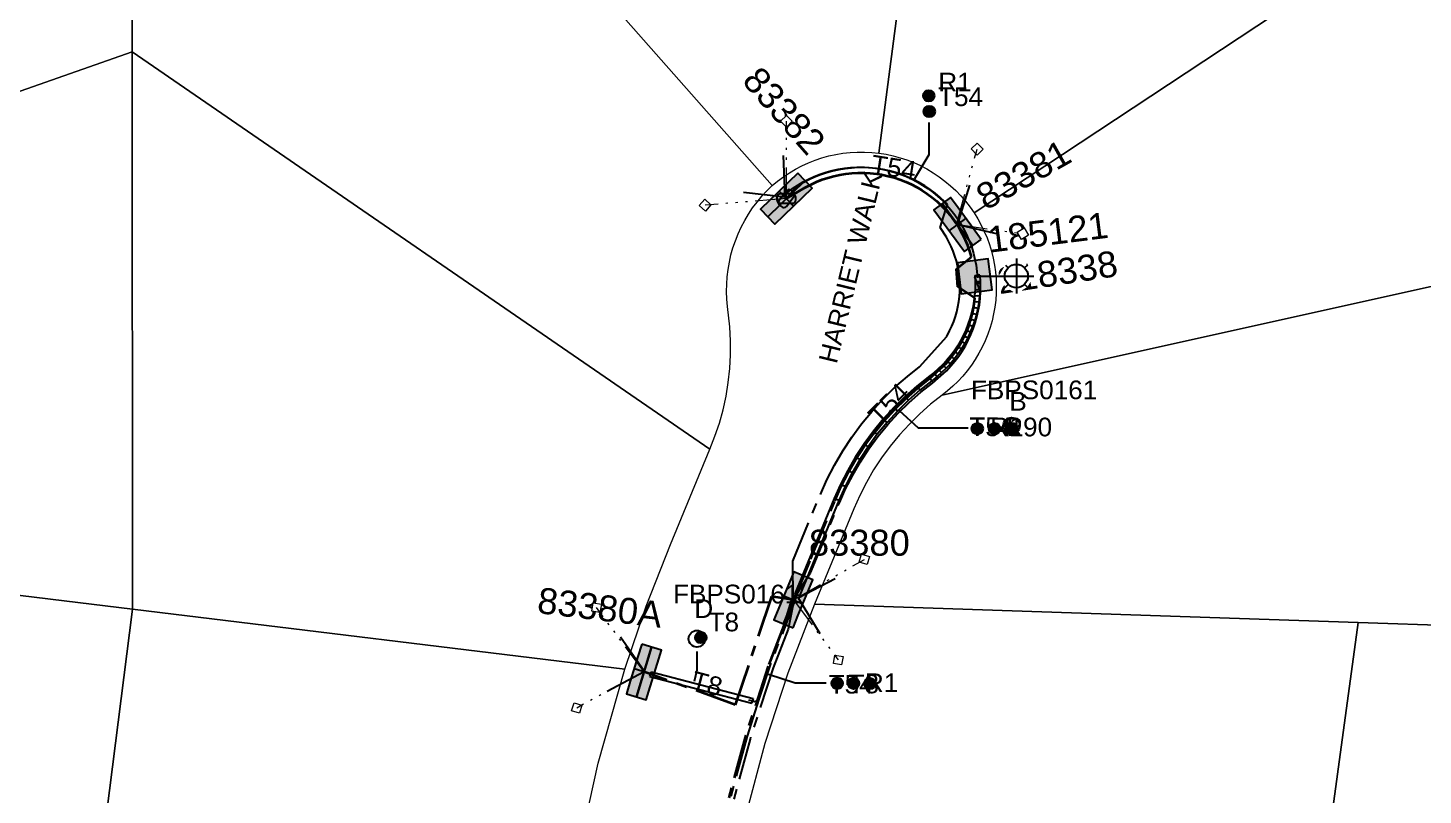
# Model space of a CAD drawing. Header units: metres. Extents: x 244561 to 254068, y 6159332 to 6162744.
# Drawn here: x 251810.7 to 251945, y 6161724.8 to 6161798.6 of the extents above; entities that cross this region are included whole.
import ezdxf
from ezdxf.enums import TextEntityAlignment as Align

# ---------------------------------------------------------------- set-up
doc = ezdxf.new("R2010")
doc.units = ezdxf.units.M
doc.linetypes.add('Cable Exist UG', pattern=[7, 4, -1, 1, -1])
doc.linetypes.add('PHANTOMX2', pattern=[6.6, 3, -0.75, 0.2, -0.75, 0.2, -0.75, 0.2, -0.75])
doc.layers.get('0').update_dxf_attribs({"color": 6})
for name, color, linetype, lineweight in [('_User_LV_Exist', 5, 'Continuous', 35), ('Cadastre Developer_SP_NEW', 92, 'Continuous', 15), ('Cadastre Land Parcels_SP_EXT', 118, 'Continuous', 15), ('Cadastre Roads_SP_EXT', 218, 'Continuous', 15), ('Mains_LV_EXT', 163, 'Continuous', 25), ('Mains_SL_EXT', 131, 'Continuous', 25), ('Services_SP_EXT', 42, 'PHANTOMX2', 20)]:
    doc.layers.add(name, color=color, linetype=linetype, lineweight=lineweight)
for name, color, linetype in [('Duct_SP_EXT', 30, 'Continuous'), ('Equip_SL_EXT', 7, 'Continuous'), ('Equip_SP_SL_EXT', 7, 'Continuous'), ('SupportsUG_SP_LV_EXT', 7, 'Continuous'), ('SupportsUG_SP_LV_SL_EXT', 7, 'Continuous'), ('Trench_SP_EXT', 7, 'Continuous')]:
    doc.layers.add(name, color=color, linetype=linetype)
doc.styles.add('COLUMN_LABEL', font='arial.ttf', dxfattribs={"height": 2})
doc.styles.add('iecARIAL', font='arial.ttf', dxfattribs={"height": 2})
doc.styles.add('POLE_LABEL', font='arial.ttf', dxfattribs={"height": 2})
doc.styles.add('SL_LABEL', font='arial.ttf', dxfattribs={"height": 2})
doc.styles.get("Standard").update_dxf_attribs({"font": 'arial.ttf'})

# ---------------------------------------------------------------- blocks, each defined once
blk = doc.blocks.new('COLUMN_EXT')
blk.add_hatch(color=256).paths.add_polyline_path([(1.5, -1.5), (1.5, 1.5), (-1.5, 1.5), (-1.5, -1.5)])
blk.add_lwpolyline([(1.5, 1.5), (-1.5, 1.5), (-1.5, -1.5), (1.5, -1.5)], close=True)
at = {"flags": 9}
for tag, p in [('STREETNAME', (-1.81, 1.6)), ('LOCATION', (-1.81, 1.4)), ('SUBURB', (-1.81, 1.8)), ('NOTES', (-1.81, 2)), ('COLUMN_TYPE', (-1.81, 0.4)), ('OWNED_BY', (-1.81, 0.6)), ('LEGEND', (-1.81, 1.2)), ('USAGE', (-1.81, 1)), ('STATE', (-1.81, 0.8))]:
    blk.add_attdef(tag, text='', height=0.2, rotation=180, dxfattribs=at).set_placement(p, align=Align.MIDDLE_LEFT)
at = {"flags": 1}
blk.add_attdef('Z', (-1.81, 2.35), '', height=0.2, rotation=180, dxfattribs=at)
at = {"flags": 9}
for tag, style, p in [('STRUCTURE_PLANT_NUMBER', 'POLE_LABEL', (-1.81, -0.03)), ('STREET_CODE', 'COLUMN_LABEL', (-1.81, 0.2))]:
    blk.add_attdef(tag, text='', height=0.2, rotation=180, dxfattribs=dict(at, style=style)).set_placement(p, align=Align.MIDDLE_LEFT)
at = {"style": 'COLUMN_LABEL', "width": 0.9, "flags": 8}
blk.add_attdef('ASSET_NUM', text='', height=2, rotation=270, dxfattribs=at).set_placement((2, -4), align=Align.MIDDLE_LEFT)
blk = doc.blocks.new('PILLAR_EXT')
blk.add_hatch(color=256).paths.add_polyline_path([(-2.5, 1), (-2.5, -1), (2.5, -1), (2.5, 1)])
for p, q in [((-2.5, 0), (2.5, 0)), ((0, 1), (0, -1))]:
    blk.add_line(p, q)
at = {"ltscale": 10}
blk.add_line((2.5, 0), (-2.5, 0), dxfattribs=at)
blk.add_lwpolyline([(-2.5, -1), (-1.25, -1), (1.25, -1), (2.5, -1), (2.5, 1), (-2.5, 1)], close=True)
at = {"width": 0.9, "flags": 8}
blk.add_attdef('ASSET_NUM', text='', height=2, rotation=90, dxfattribs=at).set_placement((-2, 4), align=Align.MIDDLE_LEFT)
for tag, p, flags in [('OWNED_BY', (0, -0.2), 9), ('STATE', (0, -0.4), 9), ('SUPPORT_TYPE', (0, -0.6), 9), ('USAGE', (0, -0.8), 9), ('LEGEND', (0, -1), 9), ('LOCATION', (0, -1.2), 9), ('NOTES', (0, -1.4), 9), ('STREETNAME', (0, -1.8), 9), ('SUBURB', (0, -2), 1), ('PARENT', (0, -1.6), 9)]:
    blk.add_attdef(tag, p, '', height=0.2, dxfattribs=dict(flags=flags))
blk = doc.blocks.new('DUCT_EXT')
blk.add_circle((0, 0.8), 0.8)
at = {"flags": 1}
blk.add_attdef('Z', (0, 0), '', height=0.2, dxfattribs=at)
at = {"flags": 9}
for tag, p in [('DUCT_CODE', (0, 0)), ('XSECT_TYPE', (0, -0.2)), ('STATE', (0, -0.6)), ('FB_REFERENCE', (0, -0.4)), ('NOTES', (0, -0.8))]:
    blk.add_attdef(tag, text='', height=0.2, dxfattribs=at).set_placement(p, align=Align.MIDDLE_LEFT)
blk = doc.blocks.new('SL_LANTERN_EXT')
at = {"flags": 9}
for tag, p in [('LRATECODE', (-7.4, 0)), ('LOUTREACHVOCAB', (-7.2, 0)), ('LOUTREACH', (-7, 0)), ('LANTNUMBER', (-6.6, 0)), ('LNEW', (-6.4, 0)), ('LMASTVOCAB', (-6.2, 0)), ('LMAST', (-6, 0)), ('LLAMPVOCAB', (-5.8, 0)), ('LLAMP', (-5.6, 0)), ('LEXIST', (-5.4, 0)), ('LCHARGE3PERCENT', (-5.2, 0)), ('LCHARGE3', (-5, 0)), ('LCHARGE2PERCENT', (-4.8, 0)), ('LCHARGE2', (-4.6, 0)), ('LCHARGE1PERCENT', (-4.4, 0)), ('LCHARGE1', (-4.2, 0)), ('LCATEGORY', (-4, 0)), ('LBRACKETVOCAB', (-3.8, 0)), ('LBRACKET', (-3.6, 0)), ('LKINGHEIGHT', (-3.4, 0)), ('CREPLACE', (-3.2, 0)), ('CREMOVE', (-3, 0)), ('CNUMBER', (-2.8, 0)), ('CNEW', (-2.6, 0)), ('CEXIST', (-2.4, 0)), ('USAGE', (-2.2, 0)), ('STATE', (-2, 0)), ('OWNED_BY', (-1.8, 0)), ('ORIENTATION', (-1.6, 0)), ('OPERATING_VOLTAGE', (-1.4, 0)), ('NO_PHASES', (-1.2, 0)), ('LANTERN_TYPE', (-1, 0)), ('LANTERN_PURPOSE', (-0.8, 0)), ('CONTROL_TYPE', (-0.6, 0)), ('CONSTRUCTED_VOLTAGE', (-0.4, 0))]:
    blk.add_attdef(tag, text='', height=0.001, rotation=270, dxfattribs=at).set_placement(p, align=Align.MIDDLE_LEFT)
at = {"style": 'SL_LABEL', "flags": 9}
blk.add_attdef('STREET_CODE', text='', height=0.001, rotation=270, dxfattribs=at).set_placement((0, 0), align=Align.MIDDLE_LEFT)
at = {"flags": 1}
blk.add_attdef('Z', (0, 0), '', height=0.001, rotation=270, dxfattribs=at)
at = {"width": 0.9}
blk.add_attdef('LNUMBER', text='', height=1, dxfattribs=at).set_placement((7, -1), align=Align.MIDDLE_LEFT)
at = {"flags": 9}
for tag, p in [('LREMOVE', (0, -7.6)), ('LREPLACE', (0, -7.8)), ('LTYPE', (0, -8)), ('LTYPEVOCAB', (0, -8.2)), ('LEGEND', (0, -8.4)), ('SUBURB', (0, -8.6)), ('STREETNAME', (0, -8.8)), ('LOCATION', (0, -9)), ('NOTES', (0, -9.2)), ('MAINTAINED_BY', (0, -9.86))]:
    blk.add_attdef(tag, text='', height=0.001, dxfattribs=at).set_placement(p, align=Align.MIDDLE_LEFT)
blk.add_attdef('OPERATED_BY', (0, -9.61), '', height=0.001, dxfattribs=at)
blk.add_wipeout([(5.69, 0), (5.06, -1.06), (4, -1.69), (2.94, -1.06), (2.31, 0), (2.94, 1.06), (4, 1.69), (5.06, 1.06)])
for p, q in [((4, 1.69), (4, 0)), ((0, 0), (4, 0)), ((2.94, 1.06), (3.2, 0.8)), ((5.06, 1.06), (4.8, 0.8)), ((2.94, -1.06), (3.2, -0.8)), ((4, 0), (5.69, 0)), ((4, 0), (4, -1.69)), ((5.06, -1.06), (4.8, -0.8))]:
    blk.add_line(p, q)
blk.add_circle((4, 0), 1.12)
blk = doc.blocks.new('CCP_EXT')
at = {"flags": 9}
for tag, p in [('LEGEND', (0, -1.4)), ('STATE', (0, -1.8)), ('LIFE_SUPPORT', (0, -1.6)), ('NOTES', (0, -2))]:
    blk.add_attdef(tag, text='', height=0.2, dxfattribs=at).set_placement(p, align=Align.MIDDLE_LEFT)
blk.add_wipeout([(0, 0.57), (0.57, 0), (0, -0.57), (-0.57, 0)])
blk.add_lwpolyline([(-0.57, 0), (0, 0.57), (0.57, 0), (0, -0.57), (-0.57, 0)])
at = {"flags": 1}
blk.add_attdef('Z', (0, 0), '', height=0.2, dxfattribs=at)
at = {"flags": 9}
for tag, p in [('CCP_TYPE', (0, 0)), ('CONSTRUCTED_VOLTAGE', (0, -0.2)), ('OPERATING_VOLTAGE', (0, -0.6)), ('ORIENTATION', (0, -0.8)), ('OWNED_BY', (0, -1)), ('NO_PHASES', (0, -0.4)), ('USAGE', (0, -1.2))]:
    blk.add_attdef(tag, text='', height=0.2, dxfattribs=at).set_placement(p, align=Align.MIDDLE_LEFT)
blk = doc.blocks.new('SL_STJ_EXT')
h = blk.add_hatch(color=256)
edge = h.paths.add_edge_path()
edge.add_ellipse((-0.59, 0.13), major_axis=(0.226, 0.226), ratio=1, start_angle=45, end_angle=135)
edge.add_line((-0.91, 0.13), (-0.91, -0.13))
edge.add_ellipse((-0.59, -0.13), major_axis=(0.226, 0.226), ratio=1, start_angle=135, end_angle=225)
edge.add_line((-0.59, -0.45), (0.59, -0.45))
edge.add_ellipse((0.59, -0.13), major_axis=(-0.226, 0.226), ratio=1, start_angle=135, end_angle=225)
edge.add_line((0.91, -0.13), (0.91, 0.13))
edge.add_ellipse((0.59, 0.13), major_axis=(-0.226, 0.226), ratio=1, start_angle=225, end_angle=315)
edge.add_line((0.59, 0.45), (-0.59, 0.45))
blk.add_lwpolyline([(-0.91, 0.13), (-0.91, -0.13, 0.414214), (-0.59, -0.45), (0.59, -0.45, 0.414214), (0.91, -0.13), (0.91, 0.13, 0.414214), (0.59, 0.45), (-0.59, 0.45, 0.414214)], format="xyb", close=True)
at = {"flags": 1}
blk.add_attdef('Z', (0, 0), '', height=0.2, dxfattribs=at)
at = {"flags": 9}
for tag, p in [('ORIENTATION', (0, 0)), ('USAGE', (0, -0.2)), ('LEGEND', (0, -0.4)), ('NOTES', (0, -0.6))]:
    blk.add_attdef(tag, text='', height=0.2, dxfattribs=at).set_placement(p, align=Align.MIDDLE_LEFT)
blk = doc.blocks.new('CABLE_LARGE_EXT')
h = blk.add_hatch(color=256)
edge = h.paths.add_edge_path()
edge.add_arc((0, 0.55), 0.55, 0, 360)
blk.add_circle((0, 0.55), 0.55)
at = {"flags": 1}
blk.add_attdef('Z', (0, 0), '', height=0.2, dxfattribs=at)
at = {"flags": 9}
for tag, p in [('COND_CODE', (0, 0)), ('STATE', (0, -0.4)), ('XSECT_SIZE', (0, -0.6)), ('FB_REFERENCE', (0, -0.2)), ('NOTES', (0, -0.8))]:
    blk.add_attdef(tag, text='', height=0.2, dxfattribs=at).set_placement(p, align=Align.MIDDLE_LEFT)

msp = doc.modelspace()

# ---------------------------------------------------------------- linework, layer by layer
at = {"layer": '_User_LV_Exist', "linetype": 'Cable Exist UG'}
for points in [[(251883.7172, 6161782.2063), (251885.5282, 6161783.2781), (251885.5282, 6161783.2781), (251886.0952, 6161783.5746), (251886.6274, 6161783.8181), (251887.1729, 6161784.0332), (251887.7263, 6161784.2183), (251888.2905, 6161784.3724), (251888.8647, 6161784.4985), (251889.4424, 6161784.5931), (251890.0235, 6161784.6567), (251890.6098, 6161784.6894), (251891.1964, 6161784.6916), (251891.7786, 6161784.662), (251892.415, 6161784.5955), (251892.8944, 6161784.519), (251892.8944, 6161784.519), (251893.5236, 6161784.3845), (251894.0923, 6161784.2303), (251894.6539, 6161784.0442), (251895.2061, 6161783.8284), (251895.744, 6161783.5845), (251896.2684, 6161783.3114), (251896.7771, 6161783.0113), (251897.2691, 6161782.6833), (251897.743, 6161782.3303), (251898.1963, 6161781.9525), (251898.6284, 6161781.5509), (251899.0408, 6161781.1242), (251899.4646, 6161780.6368), (251900.0818, 6161779.7897)], [(251884.3932, 6161743.5862), (251882.2782, 6161743.8942), (251878.8022, 6161733.4942), (251870.0136, 6161736.6462)], [(251884.2466, 6161743.6076), (251883.4766, 6161741.107), (251883.4766, 6161741.107), (251881.9769, 6161737.2015), (251879.7396, 6161730.3312), (251877.8635, 6161723.353), (251876.3583, 6161716.3395), (251875.9521, 6161714.4605), (251875.9521, 6161714.4605), (251873.1009, 6161701.2703), (251869.0198, 6161686.427), (251868.3214, 6161684.1401), (251867.3174, 6161680.8751), (251868.9152, 6161677.7295), (251876.0679, 6161675.4682)]]:
    msp.add_lwpolyline(points, dxfattribs=at)
at = {"layer": 'Cadastre Developer_SP_NEW', "linetype": 'Continuous'}
for points in [[(251820.7202, 6161796.3348), (251820.6767, 6161853.3207), (251802.4112, 6161855.6526), (251773.5037, 6161859.3431), (251768.1476, 6161818.3071), (251745.9155, 6161793.0626), (251748.9999, 6161790.5583), (251751.948, 6161787.895), (251754.7538, 6161785.0806), (251757.408, 6161782.1238), (251759.9039, 6161779.0325), (251762.2345, 6161775.8132), (251820.7202, 6161796.3348)], [(251820.7202, 6161796.3348), (251762.2345, 6161775.8132), (251764.2763, 6161772.6688), (251766.1602, 6161769.4256), (251767.8813, 6161766.0954), (251769.4359, 6161762.6832), (251770.8199, 6161759.1976), (251772.0304, 6161755.6487), (251773.0632, 6161752.0453), (251773.9171, 6161748.3932), (251820.7618, 6161742.6934), (251820.7202, 6161796.3348)], [(251820.7618, 6161742.6934), (251773.9171, 6161748.3932), (251774.6973, 6161743.9978), (251775.2163, 6161739.5655), (251775.4751, 6161735.1084), (251775.4701, 6161730.6461), (251774.5204, 6161699.4401), (251778.3948, 6161695.321), (251795.7168, 6161694.2445), (251814.4464, 6161692.8656), (251820.7618, 6161742.6934)], [(251936.2918, 6161670.2599), (251943.7096, 6161671.2734), (251951.0602, 6161672.7069), (251958.3149, 6161674.5569), (251967.3743, 6161740.4411), (251938.7591, 6161741.4183), (251932.7204, 6161696.902), (251928.8271, 6161669.6711), (251936.2918, 6161670.2599)]]:
    msp.add_lwpolyline(points, close=True, dxfattribs=at)
at = {"layer": 'Cadastre Land Parcels_SP_EXT', "linetype": 'Continuous'}
for points in [[(251820.7202, 6161796.3348), (251820.6767, 6161853.3207), (251802.4112, 6161855.6526), (251773.5037, 6161859.3431), (251768.1476, 6161818.3071), (251745.9155, 6161793.0626), (251748.9999, 6161790.5583), (251751.948, 6161787.895), (251754.7538, 6161785.0806), (251757.408, 6161782.1238), (251759.9039, 6161779.0325), (251762.2345, 6161775.8132), (251820.7202, 6161796.3348)], [(251876.8422, 6161759.3277), (251877.2669, 6161760.5959), (251877.6229, 6161761.8862), (251877.9101, 6161763.1935), (251878.1253, 6161764.513), (251878.2705, 6161765.8433), (251878.344, 6161767.1798), (251878.3458, 6161768.5173), (251878.2753, 6161769.8529), (251878.0643, 6161771.8285), (251877.9991, 6161772.5402), (251877.9709, 6161773.253), (251877.9797, 6161773.9677), (251878.0271, 6161774.6805), (251878.1101, 6161775.3893), (251878.23, 6161776.0941), (251878.3881, 6161776.7909), (251878.581, 6161777.4788), (251878.8102, 6161778.1567), (251879.0745, 6161778.8196), (251879.3728, 6161779.4685), (251879.7053, 6161780.1003), (251880.0695, 6161780.7152), (251880.4662, 6161781.3099), (251880.8925, 6161781.8817), (251881.3497, 6161782.4324), (251881.833, 6161782.9568), (251882.3434, 6161783.4562), (251820.6767, 6161853.3207), (251820.7202, 6161796.3348), (251876.3494, 6161758.0844), (251876.8422, 6161759.3277)], [(251900.0043, 6161842.9651), (251887.3323, 6161844.6196), (251820.6767, 6161853.3207), (251882.3434, 6161783.4562), (251882.8759, 6161783.8994), (251883.4313, 6161784.3144), (251884.0056, 6161784.6971), (251884.6014, 6161785.0504), (251885.2153, 6161785.3714), (251885.8439, 6161785.659), (251886.4884, 6161785.9132), (251887.1453, 6161786.1328), (251887.8122, 6161786.315), (251888.4883, 6161786.4635), (251889.1719, 6161786.5755), (251889.8589, 6161786.6506), (251890.5503, 6161786.6891), (251891.2434, 6161786.6919), (251891.9335, 6161786.6566), (251892.6228, 6161786.5846), (251900.0043, 6161842.9651)], [(251980.0347, 6161832.5183), (251900.0043, 6161842.9651), (251892.6228, 6161786.5846), (251893.3125, 6161786.4748), (251893.9947, 6161786.329), (251894.6691, 6161786.1461), (251895.3328, 6161785.9261), (251895.9835, 6161785.6719), (251896.6195, 6161785.3835), (251897.2392, 6161785.0608), (251897.8407, 6161784.7058), (251898.4219, 6161784.3185), (251898.9816, 6161783.9016), (251899.5182, 6161783.4543), (251900.0293, 6161782.9794), (251900.5156, 6161782.476), (251900.9739, 6161781.949), (251901.4015, 6161781.3972), (251901.801, 6161780.8248), (251980.0347, 6161832.5183)], [(251820.7202, 6161796.3348), (251762.2345, 6161775.8132), (251764.2763, 6161772.6688), (251766.1602, 6161769.4256), (251767.8813, 6161766.0954), (251769.4359, 6161762.6832), (251770.8199, 6161759.1976), (251772.0304, 6161755.6487), (251773.0632, 6161752.0453), (251773.9171, 6161748.3932), (251820.7618, 6161742.6934), (251820.7202, 6161796.3348)], [(251870.2343, 6161742.9641), (251872.5543, 6161748.9178), (251876.3494, 6161758.0844), (251820.7202, 6161796.3348), (251820.7618, 6161742.6934), (251868.1659, 6161736.9199), (251870.2343, 6161742.9641)], [(251972.7807, 6161779.7596), (251898.7113, 6161763.2802), (251897.6113, 6161762.4107), (251896.5598, 6161761.4849), (251895.5592, 6161760.5036), (251894.6133, 6161759.4701), (251893.7223, 6161758.3864), (251892.8926, 6161757.2575), (251892.1239, 6161756.0854), (251891.4198, 6161754.8744), (251890.7815, 6161753.6262), (251890.2099, 6161752.346), (251886.4155, 6161743.1814), (251938.7591, 6161741.4183), (251967.3743, 6161740.4411), (251972.7807, 6161779.7596)], [(251820.7618, 6161742.6934), (251773.9171, 6161748.3932), (251774.6973, 6161743.9978), (251775.2163, 6161739.5655), (251775.4751, 6161735.1084), (251775.4701, 6161730.6461), (251774.5204, 6161699.4401), (251778.3948, 6161695.321), (251795.7168, 6161694.2445), (251814.4464, 6161692.8656), (251820.7618, 6161742.6934)], [(251855.8826, 6161687.9297), (251856.5891, 6161690.2444), (251860.4722, 6161704.3653), (251863.5672, 6161718.6798), (251865.5864, 6161727.8705), (251868.1659, 6161736.9199), (251820.7618, 6161742.6934), (251814.4464, 6161692.8656), (251821.7299, 6161692.1499), (251828.9626, 6161691.029), (251836.1213, 6161689.5089), (251843.1854, 6161687.5932), (251850.892, 6161685.2718), (251855.8826, 6161687.9297)], [(251938.7591, 6161741.4183), (251886.4155, 6161743.1814), (251883.8626, 6161736.5329), (251881.6575, 6161729.7615), (251879.8082, 6161722.8831), (251878.3138, 6161715.9199), (251932.7204, 6161696.902), (251938.7591, 6161741.4183)], [(251936.2918, 6161670.2599), (251943.7096, 6161671.2734), (251951.0602, 6161672.7069), (251958.3149, 6161674.5569), (251967.3743, 6161740.4411), (251938.7591, 6161741.4183), (251932.7204, 6161696.902), (251928.8271, 6161669.6711), (251936.2918, 6161670.2599)]]:
    msp.add_lwpolyline(points, close=True, dxfattribs=at)
msp.add_lwpolyline([(251980.0347, 6161832.5183), (251901.801, 6161780.8248), (251902.1569, 6161780.2483), (251902.4828, 6161779.655), (251902.7771, 6161779.047), (251903.0397, 6161778.4231), (251903.2698, 6161777.7864), (251903.4658, 6161777.1379), (251903.6281, 6161776.4825), (251903.7561, 6161775.8172), (251903.849, 6161775.147), (251903.9074, 6161774.4739), (251903.9306, 6161773.7968), (251903.9183, 6161773.1197), (251903.8707, 6161772.4448), (251903.7884, 6161771.7738), (251903.6707, 6161771.1069), (251903.519, 6161770.4471), (251903.3334, 6161769.7972), (251903.1138, 6161769.1574), (251902.861, 6161768.5287), (251902.5756, 6161767.916), (251902.2595, 6161767.3174), (251901.9124, 6161766.7368), (251901.5353, 6161766.1744), (251901.1297, 6161765.633), (251900.6964, 6161765.1129), (251900.2361, 6161764.6169), (251899.7521, 6161764.1441), (251899.2427, 6161763.6995), (251898.7113, 6161763.2802), (251972.7807, 6161779.7596)], dxfattribs=at)
at = {"layer": 'Duct_SP_EXT'}
for p, q in [((251901.7783, 6161772.3061), (251901.6779, 6161771.7381)), ((251901.7783, 6161772.3061), (251902.0157, 6161772.2707)), ((251902.2532, 6161772.2353), (251902.0157, 6161772.2707)), ((251902.2532, 6161772.2353), (251902.1485, 6161771.6427)), ((251901.3915, 6161770.6238), (251901.2042, 6161770.0786)), ((251901.5492, 6161771.1756), (251901.3915, 6161770.6238)), ((251901.3915, 6161770.6238), (251901.6206, 6161770.5517)), ((251901.6779, 6161771.7381), (251901.5492, 6161771.1756)), ((251901.5492, 6161771.1756), (251901.7817, 6161771.1159)), ((251901.8496, 6161770.4797), (251901.6206, 6161770.5517)), ((251901.6779, 6161771.7381), (251901.9132, 6161771.6904)), ((251902.0142, 6161771.0561), (251901.7817, 6161771.1159)), ((251902.0142, 6161771.0561), (251901.8496, 6161770.4797)), ((251902.1485, 6161771.6427), (251901.9132, 6161771.6904)), ((251902.1485, 6161771.6427), (251902.0142, 6161771.0561)), ((251900.9899, 6161769.5451), (251900.7466, 6161769.0223)), ((251901.2042, 6161770.0786), (251900.9899, 6161769.5451)), ((251900.9899, 6161769.5451), (251901.2102, 6161769.4497)), ((251901.4305, 6161769.3543), (251901.1767, 6161768.8089)), ((251901.2042, 6161770.0786), (251901.4291, 6161769.9949)), ((251901.4305, 6161769.3543), (251901.2102, 6161769.4497)), ((251901.6541, 6161769.9111), (251901.4291, 6161769.9949)), ((251901.6541, 6161769.9111), (251901.4305, 6161769.3543)), ((251901.8496, 6161770.4797), (251901.6541, 6161769.9111)), ((251900.1825, 6161768.0191), (251899.8615, 6161767.5399)), ((251900.4772, 6161768.5118), (251900.1825, 6161768.0191)), ((251900.1825, 6161768.0191), (251900.3853, 6161767.8906)), ((251900.5881, 6161767.7621), (251900.3853, 6161767.8906)), ((251900.7466, 6161769.0223), (251900.4772, 6161768.5118)), ((251900.4772, 6161768.5118), (251900.6865, 6161768.3941)), ((251900.8957, 6161768.2764), (251900.5881, 6161767.7621)), ((251900.8957, 6161768.2764), (251900.6865, 6161768.3941)), ((251900.7466, 6161769.0223), (251900.9616, 6161768.9156)), ((251901.1767, 6161768.8089), (251900.8957, 6161768.2764)), ((251901.1767, 6161768.8089), (251900.9616, 6161768.9156)), ((251899.1481, 6161766.6367), (251898.7565, 6161766.2146)), ((251899.5159, 6161767.0785), (251899.1481, 6161766.6367)), ((251899.1481, 6161766.6367), (251899.3284, 6161766.4782)), ((251899.5087, 6161766.3197), (251899.3284, 6161766.4782)), ((251899.8927, 6161766.7809), (251899.5087, 6161766.3197)), ((251899.8615, 6161767.5399), (251899.5159, 6161767.0785)), ((251899.5159, 6161767.0785), (251899.7043, 6161766.9297)), ((251899.8927, 6161766.7809), (251899.7043, 6161766.9297)), ((251899.8615, 6161767.5399), (251900.0574, 6161767.4011)), ((251900.2532, 6161767.2623), (251899.8927, 6161766.7809)), ((251900.2532, 6161767.2623), (251900.0574, 6161767.4011)), ((251900.5881, 6161767.7621), (251900.2532, 6161767.2623)), ((251897.9115, 6161765.4341), (251897.4175, 6161765.0442)), ((251898.3441, 6161765.8124), (251897.9115, 6161765.4341)), ((251897.9115, 6161765.4341), (251898.0649, 6161765.2495)), ((251898.2183, 6161765.0648), (251898.0649, 6161765.2495)), ((251898.6699, 6161765.4596), (251898.2183, 6161765.0648)), ((251898.7565, 6161766.2146), (251898.3441, 6161765.8124)), ((251898.3441, 6161765.8124), (251898.507, 6161765.636)), ((251898.6699, 6161765.4596), (251898.507, 6161765.636)), ((251899.1003, 6161765.8794), (251898.6699, 6161765.4596)), ((251898.7565, 6161766.2146), (251898.9284, 6161766.047)), ((251899.1003, 6161765.8794), (251898.9284, 6161766.047)), ((251899.5087, 6161766.3197), (251899.1003, 6161765.8794)), ((251896.2764, 6161764.1427), (251895.1466, 6161763.1472)), ((251896.584, 6161763.7741), (251895.4735, 6161762.7955)), ((251897.4175, 6161765.0442), (251896.2764, 6161764.1427)), ((251896.2764, 6161764.1427), (251896.4302, 6161763.9584)), ((251896.584, 6161763.7741), (251896.4302, 6161763.9584)), ((251897.7149, 6161764.6675), (251896.584, 6161763.7741)), ((251897.4175, 6161765.0442), (251897.5662, 6161764.8558)), ((251897.7149, 6161764.6675), (251897.5662, 6161764.8558)), ((251898.2183, 6161765.0648), (251897.7149, 6161764.6675)), ((251895.1466, 6161763.1472), (251894.0708, 6161762.0928)), ((251895.4735, 6161762.7955), (251894.4162, 6161761.7593)), ((251895.1466, 6161763.1472), (251895.31, 6161762.9713)), ((251895.4735, 6161762.7955), (251895.31, 6161762.9713)), ((251894.0708, 6161762.0928), (251893.0545, 6161760.9809)), ((251894.4162, 6161761.7593), (251893.4173, 6161760.6664)), ((251894.0708, 6161762.0928), (251894.2435, 6161761.9261)), ((251894.4162, 6161761.7593), (251894.2435, 6161761.9261)), ((251892.0974, 6161759.8166), (251891.2058, 6161758.6027)), ((251893.0545, 6161760.9809), (251892.0974, 6161759.8166)), ((251892.0974, 6161759.8166), (251892.287, 6161759.6693)), ((251893.4173, 6161760.6664), (251892.4765, 6161759.5219)), ((251893.0545, 6161760.9809), (251893.2359, 6161760.8237)), ((251893.4173, 6161760.6664), (251893.2359, 6161760.8237)), ((251891.2058, 6161758.6027), (251890.3801, 6161757.3442)), ((251891.2058, 6161758.6027), (251891.403, 6161758.4658)), ((251891.6002, 6161758.3288), (251891.403, 6161758.4658)), ((251892.4765, 6161759.5219), (251891.6002, 6161758.3288)), ((251892.4765, 6161759.5219), (251892.287, 6161759.6693)), ((251890.3801, 6161757.3442), (251889.6225, 6161756.0415)), ((251890.7886, 6161757.0917), (251890.0439, 6161755.8114)), ((251890.3801, 6161757.3442), (251890.5843, 6161757.218)), ((251890.7886, 6161757.0917), (251890.5843, 6161757.218)), ((251891.6002, 6161758.3288), (251890.7886, 6161757.0917)), ((251889.6225, 6161756.0415), (251888.9369, 6161754.7007)), ((251890.0439, 6161755.8114), (251889.3701, 6161754.4936)), ((251889.6225, 6161756.0415), (251889.8332, 6161755.9265)), ((251890.0439, 6161755.8114), (251889.8332, 6161755.9265)), ((251888.9369, 6161754.7007), (251888.3342, 6161753.3487)), ((251889.3701, 6161754.4936), (251888.7752, 6161753.1592)), ((251888.9369, 6161754.7007), (251889.1535, 6161754.5971)), ((251889.3701, 6161754.4936), (251889.1535, 6161754.5971)), ((251888.3342, 6161753.3487), (251884.5292, 6161744.1545)), ((251888.7752, 6161753.1592), (251884.9727, 6161743.971)), ((251888.3342, 6161753.3487), (251888.5547, 6161753.2539)), ((251888.7752, 6161753.1592), (251888.5547, 6161753.2539)), ((251884.5292, 6161744.1545), (251884.7509, 6161744.0628)), ((251884.9727, 6161743.971), (251884.7509, 6161744.0628)), ((251870.5826, 6161736.1976), (251870.6434, 6161736.4298)), ((251870.5826, 6161736.1976), (251880.3903, 6161733.6326)), ((251870.7041, 6161736.662), (251870.6434, 6161736.4298)), ((251870.7041, 6161736.662), (251880.5117, 6161734.097)), ((251880.3903, 6161733.6326), (251880.451, 6161733.8648)), ((251880.5117, 6161734.097), (251880.451, 6161733.8648))]:
    msp.add_line(p, q, dxfattribs=at)
for points in [[(251897.4243, 6161789.5397), (251897.4243, 6161786.4322), (251896.0621, 6161784.1269)], [(251901.2235, 6161760.1034), (251896.4452, 6161760.1034), (251894.6242, 6161761.7803)], [(251875.1109, 6161738.6092), (251875.1109, 6161736.8089), (251874.8488, 6161735.7353)]]:
    msp.add_lwpolyline(points, dxfattribs=at)
at = {"layer": 'Mains_LV_EXT', "linetype": 'Cable Exist UG'}
for points in [[(251883.7172, 6161782.2063), (251885.5282, 6161783.2781), (251885.5282, 6161783.2781), (251886.0952, 6161783.5746), (251886.6274, 6161783.8181), (251887.1729, 6161784.0332), (251887.7263, 6161784.2183), (251888.2905, 6161784.3724), (251888.8647, 6161784.4985), (251889.4424, 6161784.5931), (251890.0235, 6161784.6567), (251890.6098, 6161784.6894), (251891.1964, 6161784.6916), (251891.7786, 6161784.662), (251892.415, 6161784.5955), (251892.8944, 6161784.519), (251892.8944, 6161784.519), (251893.5236, 6161784.3845), (251894.0923, 6161784.2303), (251894.6539, 6161784.0442), (251895.2061, 6161783.8284), (251895.744, 6161783.5845), (251896.2684, 6161783.3114), (251896.7771, 6161783.0113), (251897.2691, 6161782.6833), (251897.743, 6161782.3303), (251898.1963, 6161781.9525), (251898.6284, 6161781.5509), (251899.0408, 6161781.1242), (251899.4646, 6161780.6368), (251900.0818, 6161779.7897)], [(251884.3932, 6161743.5862), (251882.2782, 6161743.8942), (251878.8022, 6161733.4942), (251870.0136, 6161736.6462)], [(251884.2466, 6161743.6076), (251883.4766, 6161741.107), (251883.4766, 6161741.107), (251881.9769, 6161737.2015), (251879.7396, 6161730.3312), (251877.8635, 6161723.353), (251876.3583, 6161716.3395), (251875.9521, 6161714.4605), (251875.9521, 6161714.4605), (251873.1009, 6161701.2703), (251869.0198, 6161686.427), (251868.3214, 6161684.1401), (251867.3174, 6161680.8751), (251868.9152, 6161677.7295), (251876.0679, 6161675.4682)]]:
    msp.add_lwpolyline(points, dxfattribs=at)
at = {"layer": 'Mains_SL_EXT', "linetype": 'Cable Exist UG'}
msp.add_lwpolyline([(251884.501, 6161743.822), (251883.8817, 6161740.7671), (251883.8817, 6161740.7671), (251882.4483, 6161737.0343), (251880.2191, 6161730.1887), (251878.3496, 6161723.2355), (251876.8472, 6161716.2346), (251876.3992, 6161714.1621), (251876.3992, 6161714.1621), (251873.5867, 6161701.1511), (251869.5001, 6161686.2877), (251868.6181, 6161683.3995), (251868.021, 6161680.2658), (251868.021, 6161680.2658), (251870.4843, 6161675.6403), (251874.2553, 6161674.4904), (251875.9828, 6161675.503)], dxfattribs=at)
at = {"layer": 'Trench_SP_EXT', "linetype": 'Cable Exist UG'}
for points in [[(251883.5946, 6161782.3552), (251883.4412, 6161786.8472)], [(251883.3297, 6161782.3954), (251883.8287, 6161782.8104), (251884.3124, 6161783.1721), (251884.8118, 6161783.5053), (251885.3293, 6161783.8119), (251885.8639, 6161784.0914), (251886.4106, 6161784.3417), (251886.9714, 6161784.5626), (251887.5419, 6161784.7537), (251888.1207, 6161784.9125), (251888.7091, 6161785.0413), (251889.3036, 6161785.1386), (251889.9019, 6161785.2039), (251890.5045, 6161785.2378), (251891.1065, 6161785.2404), (251891.7041, 6161785.2102), (251892.3043, 6161785.1467), (251892.9049, 6161785.0516), (251893.4985, 6161784.9247), (251894.0842, 6161784.7659), (251894.6609, 6161784.5755), (251895.2273, 6161784.3545), (251895.7812, 6161784.1032), (251896.32, 6161783.8233), (251896.8414, 6161783.5154), (251897.3488, 6161783.177), (251897.8349, 6161782.8159), (251898.2999, 6161782.4274), (251898.7462, 6161782.0133), (251899.1695, 6161781.5759), (251899.5665, 6161781.1194), (251899.9397, 6161780.6379), (251900.2877, 6161780.1403), (251900.5507, 6161779.7143)], [(251883.561, 6161782.3552), (251878.9533, 6161782.865)], [(251884.8707, 6161743.7725), (251888.6191, 6161745.7408)], [(251884.7345, 6161744.0218), (251882.1659, 6161737.3298), (251881.0592, 6161734.0213)], [(251884.8707, 6161743.7725), (251887.036, 6161740.2271)], [(251870.0136, 6161736.7132), (251867.425, 6161740.4546)], [(251870.0136, 6161736.6461), (251866.0039, 6161734.5245)], [(251870.0136, 6161736.6461), (251870.9203, 6161736.3438)], [(251881.0592, 6161734.0213), (251879.9335, 6161730.4718), (251878.0618, 6161723.5056), (251876.5598, 6161716.4982), (251873.3011, 6161701.4135), (251870.2071, 6161690.1532), (251869.7599, 6161688.5259), (251869.7599, 6161688.5259), (251869.2178, 6161686.5531), (251868.312, 6161683.5873), (251870.0333, 6161680.3565)]]:
    msp.add_lwpolyline(points, dxfattribs=at)
msp.add_lwpolyline([(251880.0841, 6161733.9729), (251880.4704, 6161733.8605), (251880.4704, 6161733.8605, 0.50237831), (251881.0953, 6161734.1835)], format="xyb", dxfattribs=at)

# ---------------------------------------------------------------- block references
at = {"layer": 'Duct_SP_EXT'}
for name, p in [('CABLE_LARGE_EXT', (251897.4242, 6161791.562)), ('CABLE_LARGE_EXT', (251897.4804, 6161790.0453)), ('DUCT_EXT', (251905.3936, 6161759.5234)), ('CABLE_LARGE_EXT', (251902.1073, 6161759.5151)), ('CABLE_LARGE_EXT', (251903.7643, 6161759.5178)), ('CABLE_LARGE_EXT', (251905.3936, 6161759.5233)), ('DUCT_EXT', (251875.1108, 6161739.0454)), ('CABLE_LARGE_EXT', (251875.49, 6161739.4008)), ('CABLE_LARGE_EXT', (251888.6123, 6161735.0004)), ('CABLE_LARGE_EXT', (251890.1925, 6161735.0012)), ('CABLE_LARGE_EXT', (251891.7728, 6161734.974))]:
    msp.add_blockref(name, p, dxfattribs=at)
at = {"layer": 'Equip_SL_EXT', "rotation": 52.62088419722784}
msp.add_blockref('SL_STJ_EXT', (251883.7192, 6161782.2065), dxfattribs=at)
at = {"layer": 'Equip_SL_EXT'}
msp.add_blockref('SL_STJ_EXT', (251883.7191, 6161782.2065), dxfattribs=at)
at = {"layer": 'SupportsUG_SP_LV_EXT'}
ref = msp.add_blockref('PILLAR_EXT', (251883.7191, 6161782.2065), dxfattribs=dict(at, rotation=223.9833752627757))
ref.add_attrib('ASSET_NUM', '83382', dxfattribs={"layer": '0', "height": 2.5, "rotation": 311.433617, "style": 'iecARIAL'}).set_placement((251885.2191, 6161785.7065), align=Align.BOTTOM_RIGHT)
ref = msp.add_blockref('PILLAR_EXT', (251900.1958, 6161779.7101), dxfattribs=dict(at, rotation=126.3439917477961))
ref.add_attrib('ASSET_NUM', '83381', dxfattribs={"layer": '0', "height": 2.5, "rotation": 29.556293, "style": 'iecARIAL'}).set_placement((251901.6958, 6161783.2101), align=Align.TOP_LEFT)
ref = msp.add_blockref('PILLAR_EXT', (251884.3933, 6161743.5863), dxfattribs=dict(at, rotation=67.50940937543847))
ref.add_attrib('ASSET_NUM', '83380', dxfattribs={"layer": '0', "height": 2.5, "style": 'iecARIAL'}).set_placement((251885.8933, 6161747.0863), align=Align.BOTTOM_LEFT)
ref = msp.add_blockref('PILLAR_EXT', (251870.0136, 6161736.6461), dxfattribs=dict(at, rotation=252.9078128737688))
ref.add_attrib('ASSET_NUM', '83380A', dxfattribs={"layer": '0', "height": 2.5, "rotation": 353.142984, "style": 'iecARIAL'}).set_placement((251871.5136, 6161740.1461), align=Align.BOTTOM_RIGHT)
at = {"layer": 'SupportsUG_SP_LV_SL_EXT'}
ref = msp.add_blockref('COLUMN_EXT', (251901.8612, 6161774.7265), dxfattribs=dict(at, rotation=97.15124605700674))
ref.add_attrib('ASSET_NUM', '218338', dxfattribs={"layer": '0', "height": 2.5, "rotation": 8.736648, "style": 'COLUMN_LABEL'}).set_placement((251903.8612, 6161775.4765), align=Align.TOP_LEFT)

# ---------------------------------------------------------------- texts
at = {"layer": 'Cadastre Roads_SP_EXT'}
msp.add_text('HARRIET WALK', height=1.8, rotation=76.391617, dxfattribs=at).set_placement((251888.561, 6161766.2302))
at = {"layer": 'Duct_SP_EXT'}
for s, p in [('R1', (251898.3515, 6161792.5247)), ('T54', (251898.3239, 6161791.1163)), ('FBPS0161', (251901.4894, 6161762.8996)), ('B', (251905.187, 6161761.8031)), ('T54', (251901.3353, 6161759.3425)), ('R1', (251903.331, 6161759.3325)), ('R90', (251904.6937, 6161759.3233)), ('FBPS0161', (251872.8108, 6161743.2454)), ('D', (251874.8608, 6161741.8454)), ('T8', (251876.2301, 6161740.5572)), ('R1', (251891.2838, 6161734.7005))]:
    msp.add_text(s, height=1.8, dxfattribs=at).set_placement(p)
at = {"layer": 'Mains_LV_EXT'}
for s, rotation, p in [('T54', 350.965517, (251891.7785, 6161784.662)), ('T54', 45.20293, (251892.6974, 6161760.289)), ('T8', 345.179037, (251874.4332, 6161735.0222))]:
    msp.add_text(s, height=1.8, rotation=rotation, dxfattribs=at).set_placement(p)

# ---------------------------------------------------------------- next in the draw order: block references
at = {"layer": 'Equip_SP_SL_EXT'}
ref = msp.add_blockref('SL_LANTERN_EXT', (251901.8612, 6161774.7549), dxfattribs=at)
ref.add_attrib('ASSET_NUM', '185121', dxfattribs={"layer": '0', "height": 2.5, "rotation": 7.15757, "style": 'iecARIAL'}).set_placement((251903.3612, 6161776.2549), align=Align.BOTTOM_LEFT)
at = {"layer": 'Services_SP_EXT'}
for p, rotation in [((251883.7232, 6161789.6545), 269.9695248817055), ((251902.0848, 6161786.9751), 88.862752826179), ((251875.8882, 6161781.5815), 183.3470257954264), ((251891.2282, 6161747.4802), 28.54448437571127), ((251865.4446, 6161742.838), 125.1795230206418), ((251888.7112, 6161737.8043), 305.5862071740484), ((251863.5326, 6161733.1751), 206.9762330019049)]:
    msp.add_blockref('CCP_EXT', p, dxfattribs=dict(at, rotation=rotation))

# ---------------------------------------------------------------- next in the draw order: linework, layer by layer
at = {"layer": '_User_LV_Exist', "linetype": 'Cable Exist UG'}
msp.add_lwpolyline([(251884.4631, 6161743.6261), (251886.0541, 6161747.5368), (251886.0541, 6161747.5368), (251888.3725, 6161753.1364), (251888.9768, 6161754.4898), (251889.6636, 6161755.833), (251890.422, 6161757.1373), (251891.2494, 6161758.399), (251892.143, 6161759.6147), (251893.1021, 6161760.7813), (251894.1203, 6161761.8938), (251895.1979, 6161762.9505), (251896.3295, 6161763.9469), (251897.471, 6161764.8493), (251899.1598, 6161766.393), (251899.1598, 6161766.393), (251899.5602, 6161766.8737), (251899.9034, 6161767.3318), (251900.2224, 6161767.8075), (251900.5157, 6161768.2981), (251900.7837, 6161768.8056), (251901.0253, 6161769.3244), (251901.2388, 6161769.8556), (251901.4247, 6161770.397), (251901.5816, 6161770.946), (251901.71, 6161771.505), (251901.8097, 6161772.0696), (251901.8793, 6161772.637), (251900.2323, 6161773.7307), (251900.0847, 6161775.4407), (251901.5365, 6161776.608), (251901.3707, 6161777.1569), (251901.1764, 6161777.6947), (251900.9541, 6161778.2227), (251900.6826, 6161778.7837), (251900.1802, 6161779.7192)], dxfattribs=at)
at = {"layer": 'Cadastre Developer_SP_NEW', "linetype": 'Continuous'}
for points in [[(251876.8422, 6161759.3277), (251877.2669, 6161760.5959), (251877.6229, 6161761.8862), (251877.9101, 6161763.1935), (251878.1253, 6161764.513), (251878.2705, 6161765.8433), (251878.344, 6161767.1798), (251878.3458, 6161768.5173), (251878.2753, 6161769.8529), (251878.0643, 6161771.8285), (251877.9991, 6161772.5402), (251877.9709, 6161773.253), (251877.9797, 6161773.9677), (251878.0271, 6161774.6805), (251878.1101, 6161775.3893), (251878.23, 6161776.0941), (251878.3881, 6161776.7909), (251878.581, 6161777.4788), (251878.8102, 6161778.1567), (251879.0745, 6161778.8196), (251879.3728, 6161779.4685), (251879.7053, 6161780.1003), (251880.0695, 6161780.7152), (251880.4662, 6161781.3099), (251880.8925, 6161781.8817), (251881.3497, 6161782.4324), (251881.833, 6161782.9568), (251882.3434, 6161783.4562), (251820.6767, 6161853.3207), (251820.7202, 6161796.3348), (251876.3494, 6161758.0844), (251876.8422, 6161759.3277)], [(251900.0043, 6161842.9651), (251887.3323, 6161844.6196), (251820.6767, 6161853.3207), (251882.3434, 6161783.4562), (251882.8759, 6161783.8994), (251883.4313, 6161784.3144), (251884.0056, 6161784.6971), (251884.6014, 6161785.0504), (251885.2153, 6161785.3714), (251885.8439, 6161785.659), (251886.4884, 6161785.9132), (251887.1453, 6161786.1328), (251887.8122, 6161786.315), (251888.4883, 6161786.4635), (251889.1719, 6161786.5755), (251889.8589, 6161786.6506), (251890.5503, 6161786.6891), (251891.2434, 6161786.6919), (251891.9335, 6161786.6566), (251892.6228, 6161786.5846), (251900.0043, 6161842.9651)], [(251980.0347, 6161832.5183), (251900.0043, 6161842.9651), (251892.6228, 6161786.5846), (251893.3125, 6161786.4748), (251893.9947, 6161786.329), (251894.6691, 6161786.1461), (251895.3328, 6161785.9261), (251895.9835, 6161785.6719), (251896.6195, 6161785.3835), (251897.2392, 6161785.0608), (251897.8407, 6161784.7058), (251898.4219, 6161784.3185), (251898.9816, 6161783.9016), (251899.5182, 6161783.4543), (251900.0293, 6161782.9794), (251900.5156, 6161782.476), (251900.9739, 6161781.949), (251901.4015, 6161781.3972), (251901.801, 6161780.8248), (251980.0347, 6161832.5183)], [(251870.2343, 6161742.9641), (251872.5543, 6161748.9178), (251876.3494, 6161758.0844), (251820.7202, 6161796.3348), (251820.7618, 6161742.6934), (251868.1659, 6161736.9199), (251870.2343, 6161742.9641)], [(251855.8826, 6161687.9297), (251856.5891, 6161690.2444), (251860.4722, 6161704.3653), (251863.5672, 6161718.6798), (251865.5864, 6161727.8705), (251868.1659, 6161736.9199), (251820.7618, 6161742.6934), (251814.4464, 6161692.8656), (251821.7299, 6161692.1499), (251828.9626, 6161691.029), (251836.1213, 6161689.5089), (251843.1854, 6161687.5932), (251850.892, 6161685.2718), (251855.8826, 6161687.9297)], [(251938.7591, 6161741.4183), (251886.4155, 6161743.1814), (251883.8626, 6161736.5329), (251881.6575, 6161729.7615), (251879.8082, 6161722.8831), (251878.3138, 6161715.9199), (251932.7204, 6161696.902), (251938.7591, 6161741.4183)]]:
    msp.add_lwpolyline(points, close=True, dxfattribs=at)
at = {"layer": 'Duct_SP_EXT'}
for p, q in [((251901.8567, 6161774.8122), (251902.0958, 6161774.8328)), ((251901.8567, 6161774.8122), (251901.9095, 6161774.2)), ((251902.3349, 6161774.8535), (251902.0958, 6161774.8328)), ((251902.3349, 6161774.8535), (251902.3908, 6161774.2056)), ((251901.889, 6161773.4529), (251901.848, 6161772.8781)), ((251901.8995, 6161774.0395), (251901.889, 6161773.4529)), ((251901.889, 6161773.4529), (251902.1288, 6161773.4422)), ((251901.9095, 6161774.2), (251901.8995, 6161774.0395)), ((251901.8995, 6161774.0395), (251902.1393, 6161774.0299)), ((251901.9095, 6161774.2), (251902.1501, 6161774.2028)), ((251902.3686, 6161773.4315), (251902.1288, 6161773.4422)), ((251902.3792, 6161774.0202), (251902.1393, 6161774.0299)), ((251902.3908, 6161774.2056), (251902.1501, 6161774.2028)), ((251902.3686, 6161773.4315), (251902.326, 6161772.832)), ((251902.3792, 6161774.0202), (251902.3686, 6161773.4315)), ((251902.3908, 6161774.2056), (251902.3792, 6161774.0202)), ((251901.848, 6161772.8781), (251901.7783, 6161772.3061)), ((251901.848, 6161772.8781), (251902.087, 6161772.855)), ((251902.326, 6161772.832), (251902.087, 6161772.855)), ((251902.326, 6161772.832), (251902.2532, 6161772.2353))]:
    msp.add_line(p, q, dxfattribs=at)
msp.add_lwpolyline([(251887.5588, 6161735.5677), (251884.579, 6161735.5677), (251882.0151, 6161736.3994)], dxfattribs=at)
at = {"layer": 'Mains_LV_EXT', "linetype": 'Cable Exist UG'}
msp.add_lwpolyline([(251884.4631, 6161743.6261), (251886.0541, 6161747.5368), (251886.0541, 6161747.5368), (251888.3725, 6161753.1364), (251888.9768, 6161754.4898), (251889.6636, 6161755.833), (251890.422, 6161757.1373), (251891.2494, 6161758.399), (251892.143, 6161759.6147), (251893.1021, 6161760.7813), (251894.1203, 6161761.8938), (251895.1979, 6161762.9505), (251896.3295, 6161763.9469), (251897.471, 6161764.8493), (251899.1598, 6161766.393), (251899.1598, 6161766.393), (251899.5602, 6161766.8737), (251899.9034, 6161767.3318), (251900.2224, 6161767.8075), (251900.5157, 6161768.2981), (251900.7837, 6161768.8056), (251901.0253, 6161769.3244), (251901.2388, 6161769.8556), (251901.4247, 6161770.397), (251901.5816, 6161770.946), (251901.71, 6161771.505), (251901.8097, 6161772.0696), (251901.8793, 6161772.637), (251900.2323, 6161773.7307), (251900.0847, 6161775.4407), (251901.5365, 6161776.608), (251901.3707, 6161777.1569), (251901.1764, 6161777.6947), (251900.9541, 6161778.2227), (251900.6826, 6161778.7837), (251900.1802, 6161779.7192)], dxfattribs=at)
at = {"layer": 'Mains_SL_EXT', "linetype": 'Cable Exist UG'}
for points in [[(251884.3852, 6161743.568), (251884.3363, 6161747.3088), (251884.3363, 6161747.3088), (251886.9944, 6161753.7293), (251887.6233, 6161755.1376), (251888.3466, 6161756.552), (251889.1456, 6161757.9262), (251890.0171, 6161759.2551), (251890.9585, 6161760.5358), (251891.9687, 6161761.7646), (251893.0411, 6161762.9364), (251894.1764, 6161764.0496), (251895.368, 6161765.0989), (251896.5408, 6161766.026), (251899.1645, 6161768.9517), (251899.1645, 6161768.9517), (251899.4397, 6161769.4729), (251899.6485, 6161769.9213), (251899.8327, 6161770.3792), (251899.9932, 6161770.8469), (251900.1285, 6161771.3203), (251900.2395, 6161771.8036), (251900.3257, 6161772.2915), (251900.3857, 6161772.7813), (251900.4205, 6161773.2747), (251900.4294, 6161773.7686), (251900.4126, 6161774.2627), (251900.3698, 6161774.7553), (251900.3019, 6161775.2458), (251900.2086, 6161775.7303), (251900.0897, 6161776.2105), (251899.9464, 6161776.6848), (251899.7789, 6161777.1484), (251899.5869, 6161777.6045), (251899.3718, 6161778.0489), (251899.1321, 6161778.4852), (251898.5231, 6161779.4356), (251899.2372, 6161781.6834), (251899.2372, 6161781.6834), (251898.9787, 6161781.908), (251898.5268, 6161782.328), (251898.0527, 6161782.7231), (251897.5573, 6161783.092), (251897.043, 6161783.4349), (251896.5111, 6161783.7488), (251895.9629, 6161784.0342), (251895.4005, 6161784.2893), (251894.8236, 6161784.5146), (251894.2364, 6161784.7092), (251893.6414, 6161784.8706), (251893.0375, 6161784.9997), (251892.3869, 6161785.1033), (251891.2493, 6161785.1919), (251891.2493, 6161785.1919), (251890.595, 6161785.1893), (251889.9824, 6161785.1552), (251889.3748, 6161785.0887), (251888.7706, 6161784.9898), (251888.171, 6161784.858), (251887.5811, 6161784.697), (251887.0018, 6161784.5032), (251886.4315, 6161784.2783), (251885.8752, 6161784.0238), (251885.3321, 6161783.7399), (251884.771, 6161783.4069), (251883.7404, 6161782.2344)], [(251884.4546, 6161743.7505), (251886.0387, 6161746.1924), (251886.0387, 6161746.1924), (251888.8318, 6161752.9388), (251889.428, 6161754.274), (251890.1027, 6161755.5933), (251890.8475, 6161756.8743), (251891.6602, 6161758.1136), (251892.5378, 6161759.3075), (251893.48, 6161760.4535), (251894.4801, 6161761.5462), (251895.5384, 6161762.5841), (251896.65, 6161763.5628), (251897.7811, 6161764.4569), (251899.1366, 6161765.6373), (251899.1366, 6161765.6373), (251899.5696, 6161766.1038), (251899.9526, 6161766.5635), (251900.3114, 6161767.0424), (251900.6449, 6161767.5398), (251900.9516, 6161768.0529), (251901.2317, 6161768.5832), (251901.4842, 6161769.1255), (251901.7075, 6161769.681), (251901.9019, 6161770.2471), (251902.0659, 6161770.8213), (251902.2002, 6161771.4055), (251902.3044, 6161771.9957), (251902.3771, 6161772.589), (251902.4221, 6161773.2254), (251901.87, 6161774.6926)]]:
    msp.add_lwpolyline(points, dxfattribs=at)
at = {"layer": 'Services_SP_EXT'}
for points in [[(251883.7193, 6161782.2064), (251883.7232, 6161789.6545)], [(251900.093, 6161779.7332), (251902.0849, 6161786.9751)], [(251883.7193, 6161782.2064), (251875.8882, 6161781.5815)], [(251884.3931, 6161743.5862), (251891.2282, 6161747.4803)], [(251870.0137, 6161736.6461), (251865.4447, 6161742.838)], [(251884.3931, 6161743.5862), (251888.7113, 6161737.8043)], [(251870.0137, 6161736.6461), (251863.5326, 6161733.1751)]]:
    msp.add_lwpolyline(points, dxfattribs=at)
at = {"layer": 'Trench_SP_EXT', "linetype": 'Cable Exist UG'}
for points in [[(251900.1863, 6161779.6795), (251901.5416, 6161784.0071)], [(251900.1863, 6161779.7131), (251904.2913, 6161778.7662)], [(251900.5507, 6161779.7143), (251900.5962, 6161779.6405), (251900.8808, 6161779.1242), (251901.1361, 6161778.5956), (251901.3649, 6161778.0525), (251901.5646, 6161777.4995), (251901.7351, 6161776.9356), (251901.8769, 6161776.364), (251901.9881, 6161775.7869), (251902.0687, 6161775.2048), (251902.1231, 6161774.5745)]]:
    msp.add_lwpolyline(points, dxfattribs=at)

# ---------------------------------------------------------------- next in the draw order: block references
at = {"layer": 'Services_SP_EXT', "rotation": 346.2152538589451}
msp.add_blockref('CCP_EXT', (251906.4818, 6161778.8301), dxfattribs=at)

# ---------------------------------------------------------------- next in the draw order: texts
at = {"layer": 'Duct_SP_EXT'}
for s, p in [('T54', (251887.7937, 6161734.5642)), ('T8', (251889.7022, 6161734.5914))]:
    msp.add_text(s, height=1.8, dxfattribs=at).set_placement(p)

# ---------------------------------------------------------------- next in the draw order: linework, layer by layer
at = {"layer": 'Cadastre Developer_SP_NEW', "linetype": 'Continuous'}
msp.add_lwpolyline([(251980.0347, 6161832.5183), (251901.801, 6161780.8248), (251902.1569, 6161780.2483), (251902.4828, 6161779.655), (251902.7771, 6161779.047), (251903.0397, 6161778.4231), (251903.2698, 6161777.7864), (251903.4658, 6161777.1379), (251903.6281, 6161776.4825), (251903.7561, 6161775.8172), (251903.849, 6161775.147), (251903.9074, 6161774.4739), (251903.9306, 6161773.7968), (251903.9183, 6161773.1197), (251903.8707, 6161772.4448), (251903.7884, 6161771.7738), (251903.6707, 6161771.1069), (251903.519, 6161770.4471), (251903.3334, 6161769.7972), (251903.1138, 6161769.1574), (251902.861, 6161768.5287), (251902.5756, 6161767.916), (251902.2595, 6161767.3174), (251901.9124, 6161766.7368), (251901.5353, 6161766.1744), (251901.1297, 6161765.633), (251900.6964, 6161765.1129), (251900.2361, 6161764.6169), (251899.7521, 6161764.1441), (251899.2427, 6161763.6995), (251898.7113, 6161763.2802), (251972.7807, 6161779.7596)], dxfattribs=at)
msp.add_lwpolyline([(251972.7807, 6161779.7596), (251898.7113, 6161763.2802), (251897.6113, 6161762.4107), (251896.5598, 6161761.4849), (251895.5592, 6161760.5036), (251894.6133, 6161759.4701), (251893.7223, 6161758.3864), (251892.8926, 6161757.2575), (251892.1239, 6161756.0854), (251891.4198, 6161754.8744), (251890.7815, 6161753.6262), (251890.2099, 6161752.346), (251886.4155, 6161743.1814), (251938.7591, 6161741.4183), (251967.3743, 6161740.4411), (251972.7807, 6161779.7596)], close=True, dxfattribs=at)
at = {"layer": 'Services_SP_EXT'}
msp.add_lwpolyline([(251900.093, 6161779.7332), (251906.4817, 6161778.8301)], dxfattribs=at)

doc.saveas('drawing.dxf')
